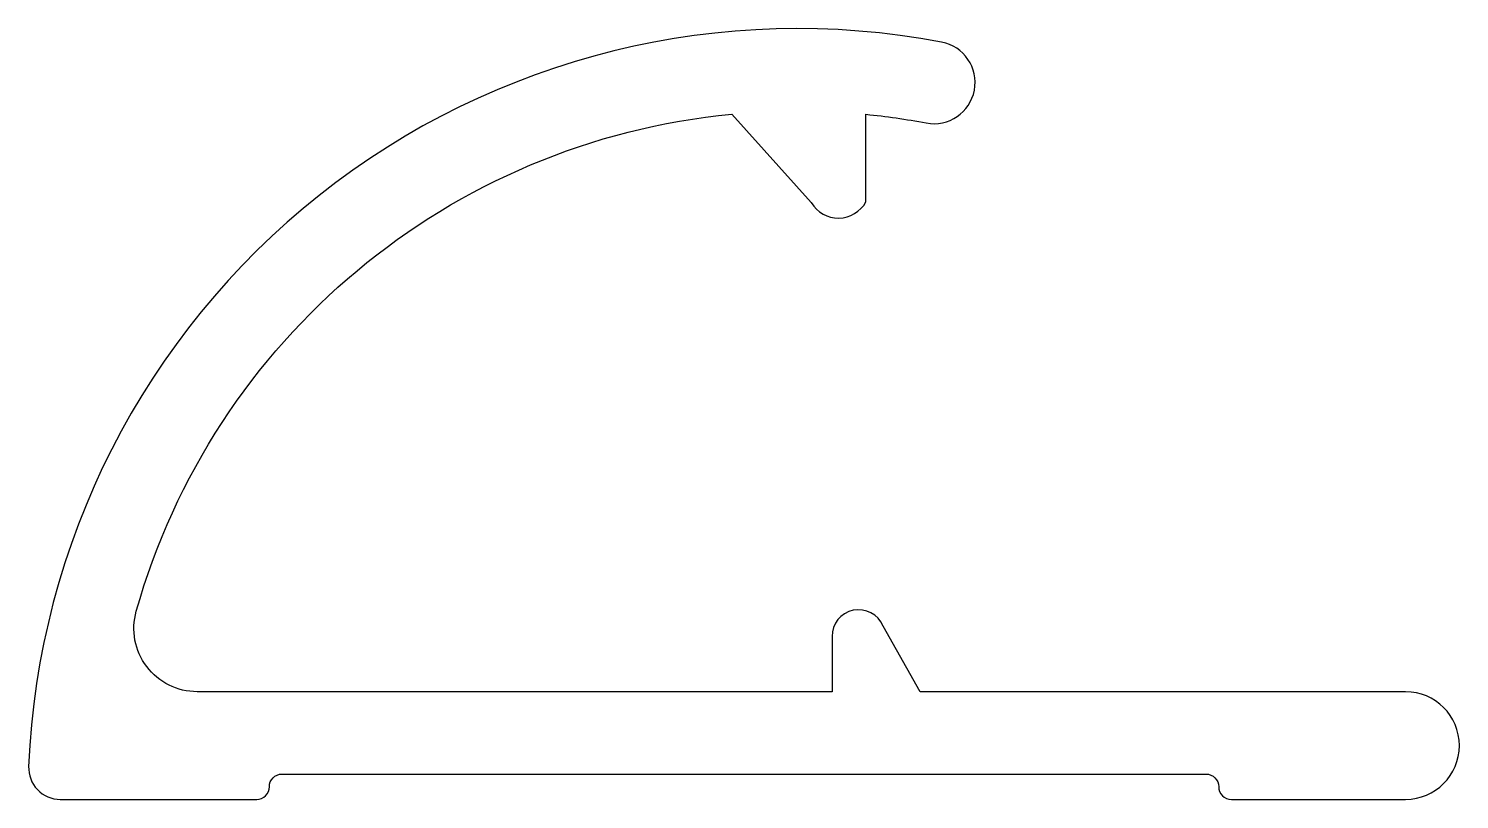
# Model space of a CAD drawing. Extents: x 171.9 to 194.5, y 228.3 to 240.4.
import ezdxf

# ---------------------------------------------------------------- set-up
doc = ezdxf.new("R2010")
doc.units = 0
doc.layers.get('0').update_dxf_attribs({"linetype": 'CONTINUOUS'})

msp = doc.modelspace()

# ---------------------------------------------------------------- linework, layer by layer
at = {"color": 0}
msp.add_lwpolyline([(185.976, 229.976), (185.389, 231.014, 0.82414), (184.584, 230.848), (184.588, 229.976), (174.561, 229.976, -0.497442), (173.599, 231.248, -0.309009), (183, 239.099), (184.257, 237.701, 0.576094), (185.12, 237.712), (185.12, 239.096, -0.022138), (186.071, 238.959, 1), (186.314, 240.236, 0.457781), (171.9, 228.797, 0.42638), (172.399, 228.276), (175.5, 228.276, 0.414214), (175.7, 228.476, -0.414214), (175.9, 228.676), (190.489, 228.676, -0.414214), (190.689, 228.476, 0.414214), (190.889, 228.276), (193.639, 228.276, 1), (193.639, 229.976)], format="xyb", close=True, dxfattribs=at)

doc.saveas('drawing.dxf')
